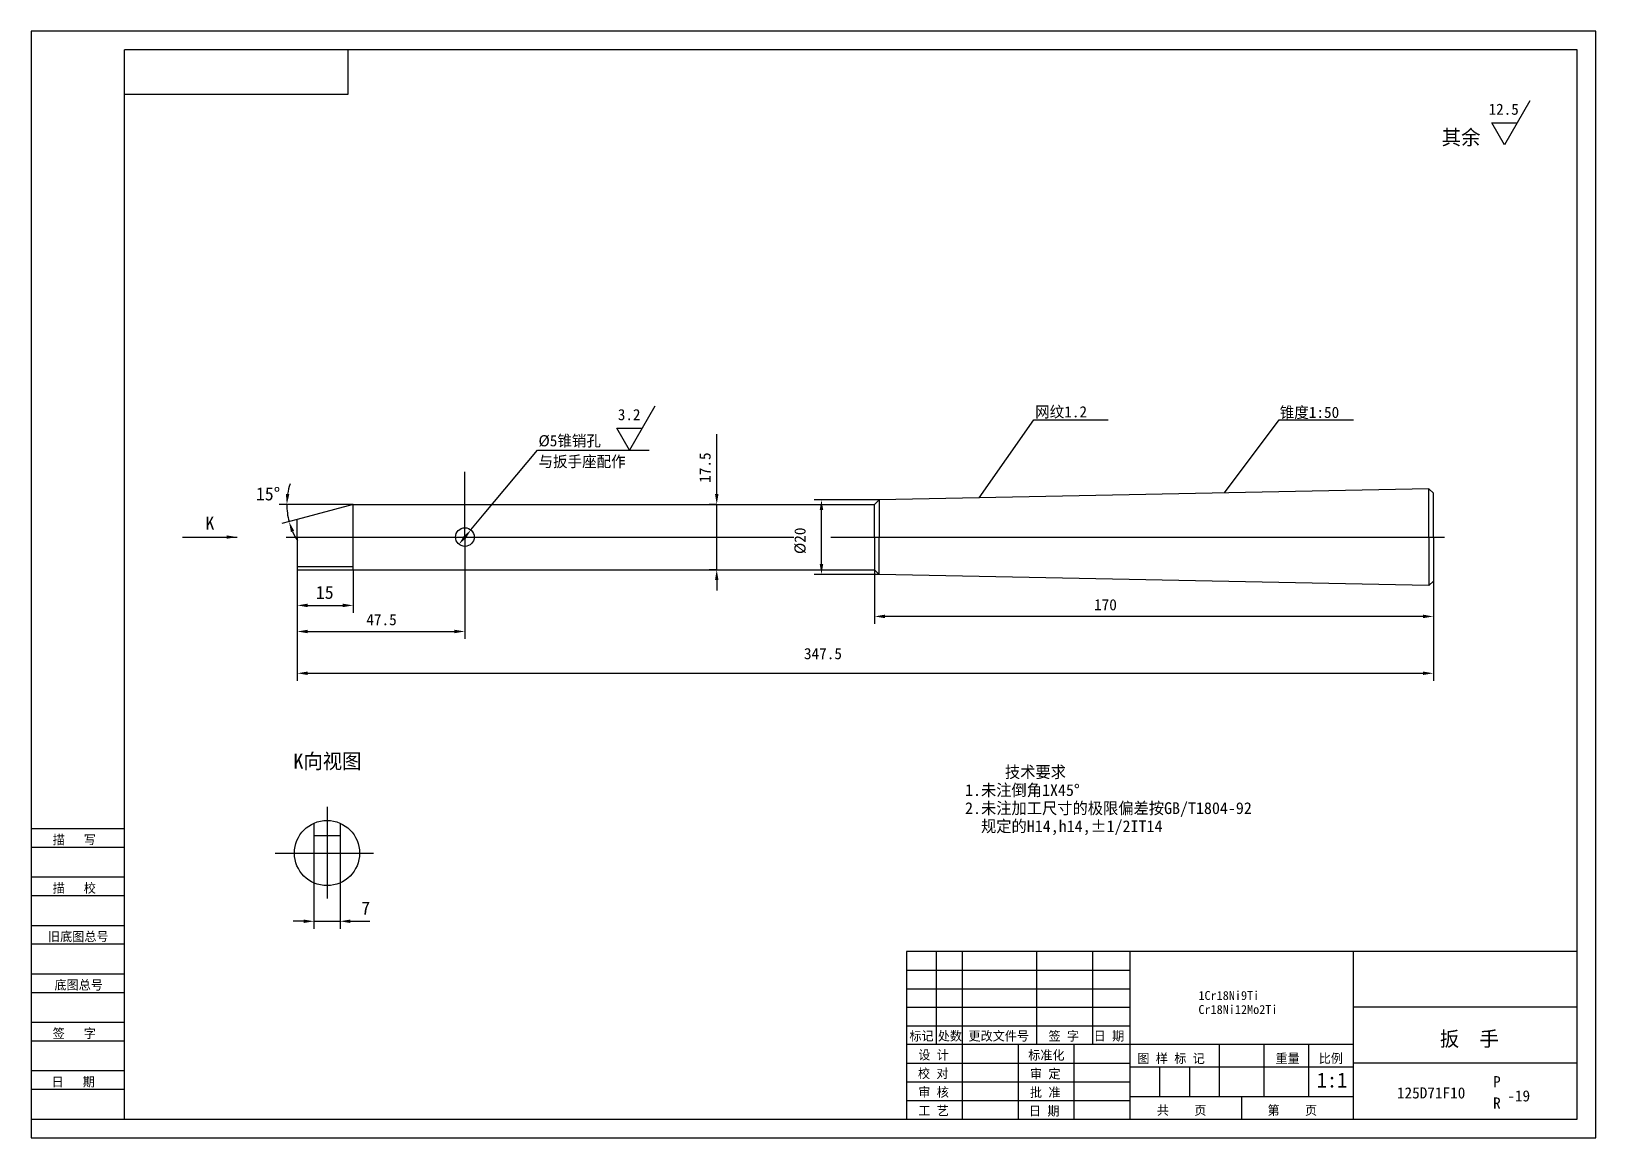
# Model space of a CAD drawing. Header units: metres. Extents: x 0 to 420, y 0 to 297.
import ezdxf

# ---------------------------------------------------------------- set-up
doc = ezdxf.new("R2010")
doc.units = ezdxf.units.M
for name, color, linetype in [('C', 6, 'Continuous'), ('D', 1, 'Continuous'), ('FL', 5, 'Continuous'), ('T', 7, 'Continuous'), ('TL', 4, 'Continuous')]:
    doc.layers.add(name, color=color, linetype=linetype)

# ---------------------------------------------------------------- blocks, each defined once
blk = doc.blocks.new('TUKUN3')
at = {"layer": 'FL'}
for p, q in [((0, 297), (0, 0)), ((420, 297), (0, 297)), ((420, 0), (420, 297)), ((0, 78), (25, 78)), ((0, 70), (25, 70)), ((0, 65), (25, 65)), ((0, 57), (25, 57)), ((0, 52), (25, 52)), ((243, 25), (243, 50)), ((250, 5), (250, 50)), ((270, 25), (270, 50)), ((285, 25), (285, 50)), ((0, 44), (25, 44)), ((235, 45), (295, 45)), ((0, 39), (25, 39)), ((235, 40), (295, 40)), ((235, 35), (295, 35)), ((0, 31), (25, 31)), ((235, 30), (295, 30)), ((0, 26), (25, 26)), ((280, 5), (280, 25)), ((0, 18), (25, 18)), ((235, 20), (295, 20)), ((0, 13), (25, 13)), ((235, 15), (295, 15)), ((235, 10), (295, 10)), ((0, 0), (420, 0))]:
    blk.add_line(p, q, dxfattribs=at)
at = {"layer": 'TL'}
for p, q in [((25, 5), (25, 292)), ((415, 292), (25, 292)), ((85, 292), (85, 280)), ((415, 5), (415, 292)), ((85, 280), (25, 280)), ((0, 83), (25, 83)), ((235, 50), (235, 5)), ((415, 50), (235, 50)), ((295, 5), (295, 50)), ((355, 5), (355, 50)), ((415, 35), (355, 35)), ((355, 25), (235, 25)), ((265, 5), (265, 25)), ((319, 11), (319, 25)), ((331, 11), (331, 25)), ((343, 11), (343, 25)), ((295, 19), (355, 19)), ((303, 11), (303, 19)), ((311, 11), (311, 19)), ((415, 20), (355, 20)), ((355, 11), (295, 11)), ((325, 5), (325, 11)), ((0, 5), (415, 5))]:
    blk.add_line(p, q, dxfattribs=at)
at = {"layer": 'T'}
for s, p in [('描   写', (5.74, 78.76)), ('描   校', (5.74, 65.76)), ('旧底图总号', (4.49, 52.76)), ('底图总号', (6.22, 39.76)), ('签   字', (5.74, 26.76)), ('标记', (235.75, 26.07)), ('处数', (243.38, 26.07)), ('更改文件号', (251.61, 26.07)), ('签 字', (273.1, 26.07)), ('日 期', (285.23, 26.07)), ('设 计', (238.14, 20.99)), ('标准化', (267.65, 20.93)), ('图 样 标 记', (296.95, 20.04)), ('重量', (334.03, 20.04)), ('比例', (345.64, 20.04)), ('校 对', (238.05, 15.99)), ('审 定', (268.13, 15.93)), ('日   期', (5.45, 13.76)), ('审 核', (238.14, 10.99)), ('批 准', (268.13, 10.93)), ('工 艺', (238.14, 5.99)), ('日 期', (267.84, 5.93)), ('共    页', (302.18, 6.13)), ('第    页', (331.9, 6.13))]:
    blk.add_text(s, height=2.5, dxfattribs=at).set_placement(p)

msp = doc.modelspace()

# ---------------------------------------------------------------- linework, layer by layer
at = {"layer": 'C'}
for p, q in [((116.41, 161.23), (116.41, 178.78)), ((68.41, 161.23), (197.42, 161.23)), ((116.41, 161.23), (116.41, 143.68)), ((197.42, 161.23), (204.72, 161.23)), ((214.61, 161.23), (379.41, 161.23)), ((79.39, 88.84), (79.39, 64.2)), ((65.49, 76.41), (91.83, 76.41))]:
    msp.add_line(p, q, dxfattribs=at)
at = {"layer": 'D'}
for p, q in [((402.32, 278.36), (395.49, 266.53)), ((392.07, 272.44), (398.9, 272.44)), ((395.49, 266.53), (392.07, 272.44)), ((167.42, 196.37), (160.59, 184.54)), ((157.17, 190.46), (164, 190.46)), ((160.59, 184.54), (157.17, 190.46)), ((254.49, 171.79), (269.15, 192.67)), ((269.15, 192.67), (289.15, 192.67)), ((320.32, 173.11), (335, 192.67)), ((335, 192.67), (355, 192.67)), ((184.02, 175.58), (184.02, 188.84)), ((121.6, 167.45), (135.86, 184.54)), ((135.86, 184.54), (165.86, 184.54)), ((184.02, 172.78), (184.02, 175.58)), ((68.94, 169.98), (66.59, 169.98)), ((86.41, 169.98), (68.94, 169.98)), ((184.02, 169.98), (182.02, 169.98)), ((184.02, 152.48), (184.02, 169.98)), ((227.66, 171.26), (210.14, 171.26)), ((212.14, 154.01), (212.14, 168.46)), ((71.41, 165.96), (67.27, 164.85)), ((118.02, 163.15), (121.6, 167.45)), ((40.61, 161.23), (55.24, 161.23)), ((116.22, 161), (116.61, 161.46)), ((71.41, 153.23), (71.41, 140.89)), ((71.41, 153.23), (71.41, 133.89)), ((86.41, 152.48), (86.41, 140.89)), ((116.41, 152.48), (116.41, 133.89)), ((184.02, 152.48), (182.02, 152.48)), ((227.66, 151.21), (210.14, 151.21)), ((226.41, 152.48), (226.41, 137.93)), ((184.02, 149.68), (184.02, 146.88)), ((376.41, 149.43), (376.41, 137.93)), ((74.21, 142.89), (83.61, 142.89)), ((373.61, 139.93), (229.21, 139.93)), ((74.21, 135.89), (113.61, 135.89)), ((376.41, 137.93), (376.41, 129.77)), ((71.41, 133.89), (71.41, 122.67)), ((376.41, 129.77), (376.41, 122.67)), ((74.21, 124.67), (373.61, 124.67)), ((75.89, 68.39), (75.89, 56.1)), ((82.89, 68.39), (82.89, 56.1)), ((73.09, 58.1), (70.29, 58.1)), ((75.89, 58.1), (82.89, 58.1)), ((85.69, 58.1), (88.49, 58.1)), ((88.49, 58.1), (90.91, 58.1))]:
    msp.add_line(p, q, dxfattribs=at)
for start, end in [(161.98, 170.99), (180, 195), (204.01, 213.02)]:
    msp.add_arc((86.41, 169.98), 17.82, start, end, dxfattribs=at)
for points in [[(69.28, 172.74), (68.35, 172.81), (68.59, 169.98)], [(183.56, 172.78), (184.49, 172.78), (184.02, 169.98)], [(211.67, 168.46), (212.61, 168.46), (212.14, 171.26)], [(69.7, 162.58), (70.58, 162.89), (69.2, 165.37)], [(52.44, 161.68), (55.24, 161.23), (52.44, 160.78)], [(116.97, 161.16), (116.25, 161.76), (114.81, 159.31)], [(116.58, 160.7), (115.86, 161.3), (118.02, 163.15)], [(183.56, 149.68), (184.49, 149.68), (184.02, 152.48)], [(211.67, 154.01), (212.61, 154.01), (212.14, 151.21)], [(74.21, 143.35), (74.21, 142.42), (71.41, 142.89)], [(83.61, 143.35), (83.61, 142.42), (86.41, 142.89)], [(229.21, 140.4), (229.21, 139.46), (226.41, 139.93)], [(373.61, 140.4), (373.61, 139.46), (376.41, 139.93)], [(74.21, 136.35), (74.21, 135.42), (71.41, 135.89)], [(113.61, 136.35), (113.61, 135.42), (116.41, 135.89)], [(74.21, 125.14), (74.21, 124.21), (71.41, 124.67)], [(373.61, 125.14), (373.61, 124.21), (376.41, 124.67)], [(73.09, 58.56), (73.09, 57.63), (75.89, 58.1)], [(85.69, 58.56), (85.69, 57.63), (82.89, 58.1)]]:
    msp.add_solid(points, dxfattribs=at)
at = {"layer": 'TL'}
for p, q in [((375.21, 174.21), (227.66, 171.26)), ((375.21, 161.23), (375.21, 174.21)), ((376.41, 173.03), (375.21, 174.21)), ((376.41, 161.23), (376.41, 173.03)), ((86.41, 169.98), (71.41, 165.96)), ((86.41, 169.98), (197.93, 169.98)), ((86.41, 152.48), (86.41, 169.98)), ((197.93, 169.98), (226.41, 169.98)), ((226.41, 169.98), (227.66, 171.26)), ((226.41, 161.23), (226.41, 169.98)), ((227.66, 171.26), (227.66, 161.23)), ((71.41, 161.23), (71.41, 165.96)), ((71.41, 161.23), (71.41, 152.48)), ((226.41, 161.23), (226.41, 152.48)), ((227.66, 151.21), (227.66, 161.23)), ((375.21, 161.23), (375.21, 148.26)), ((376.41, 161.23), (376.41, 149.43)), ((86.41, 153.23), (71.41, 153.23)), ((71.41, 152.48), (197.93, 152.48)), ((197.93, 152.48), (226.41, 152.48)), ((226.41, 152.48), (227.66, 151.21)), ((375.21, 148.26), (227.66, 151.21)), ((376.41, 149.43), (375.21, 148.26)), ((75.89, 84.43), (75.89, 68.39)), ((82.89, 84.43), (82.89, 68.39)), ((75.89, 81.11), (82.89, 81.11))]:
    msp.add_line(p, q, dxfattribs=at)
for centre, radius in [((116.41, 161.23), 2.5), ((79.39, 76.41), 8.75)]:
    msp.add_circle(centre, radius, dxfattribs=at)

# ---------------------------------------------------------------- block references
at = {"layer": 'D'}
msp.add_blockref('TUKUN3', (0, 0), dxfattribs=at)

# ---------------------------------------------------------------- texts
for s, height, p in [('12.5', 2.98, (391.24, 274.59)), ('其余', 4, (378.66, 266.53)), ('3.2', 2.98, (157.47, 192.61)), ('网纹1.2', 3, (269.52, 193.36)), ('锥度1:50', 3, (335.17, 193.21)), ('%%C5锥销孔', 3, (136.17, 185.59)), ('与扳手座配作', 3, (136.17, 180.02)), ('15%%D', 3.5, (60.31, 171.08)), ('K', 3.5, (46.76, 163.23)), ('15', 3.5, (76.41, 144.64)), ('170', 3, (285.32, 141.57)), ('47.5', 3, (89.95, 137.57)), ('347.5', 3, (207.44, 128.45)), ('K向视图', 4, (70.33, 99.08)), ('     技术要求', 3.15, (250.68, 96.59)), ('1.未注倒角1X45%%D', 3.15, (250.68, 91.74)), ('2.未注加工尺寸的极限偏差按GB/T1804-92          ', 3.15, (250.68, 86.89)), ('  规定的H14,h14,%%P1/2IT14', 3.15, (250.68, 82.04)), ('7', 3.5, (88.58, 59.85)), ('1Cr18Ni9Ti', 2.4, (313.34, 36.97)), ('Cr18Ni12Mo2Ti', 2.4, (313.34, 33.21)), ('扳  手', 4, (378.16, 24.55)), ('1:1', 4, (345.12, 13.47)), ('125D71F10', 3, (366.63, 10.53)), ('P', 3, (392.45, 13.54)), ('-19', 3, (396.27, 9.72)), ('R', 3, (392.45, 7.81))]:
    msp.add_text(s, height=height, dxfattribs=at).set_placement(p)
for s, p in [('17.5', (182.37, 175.79)), ('%%C20', (207.87, 156.68))]:
    msp.add_text(s, height=3, rotation=90, dxfattribs=at).set_placement(p)

doc.saveas('drawing.dxf')
